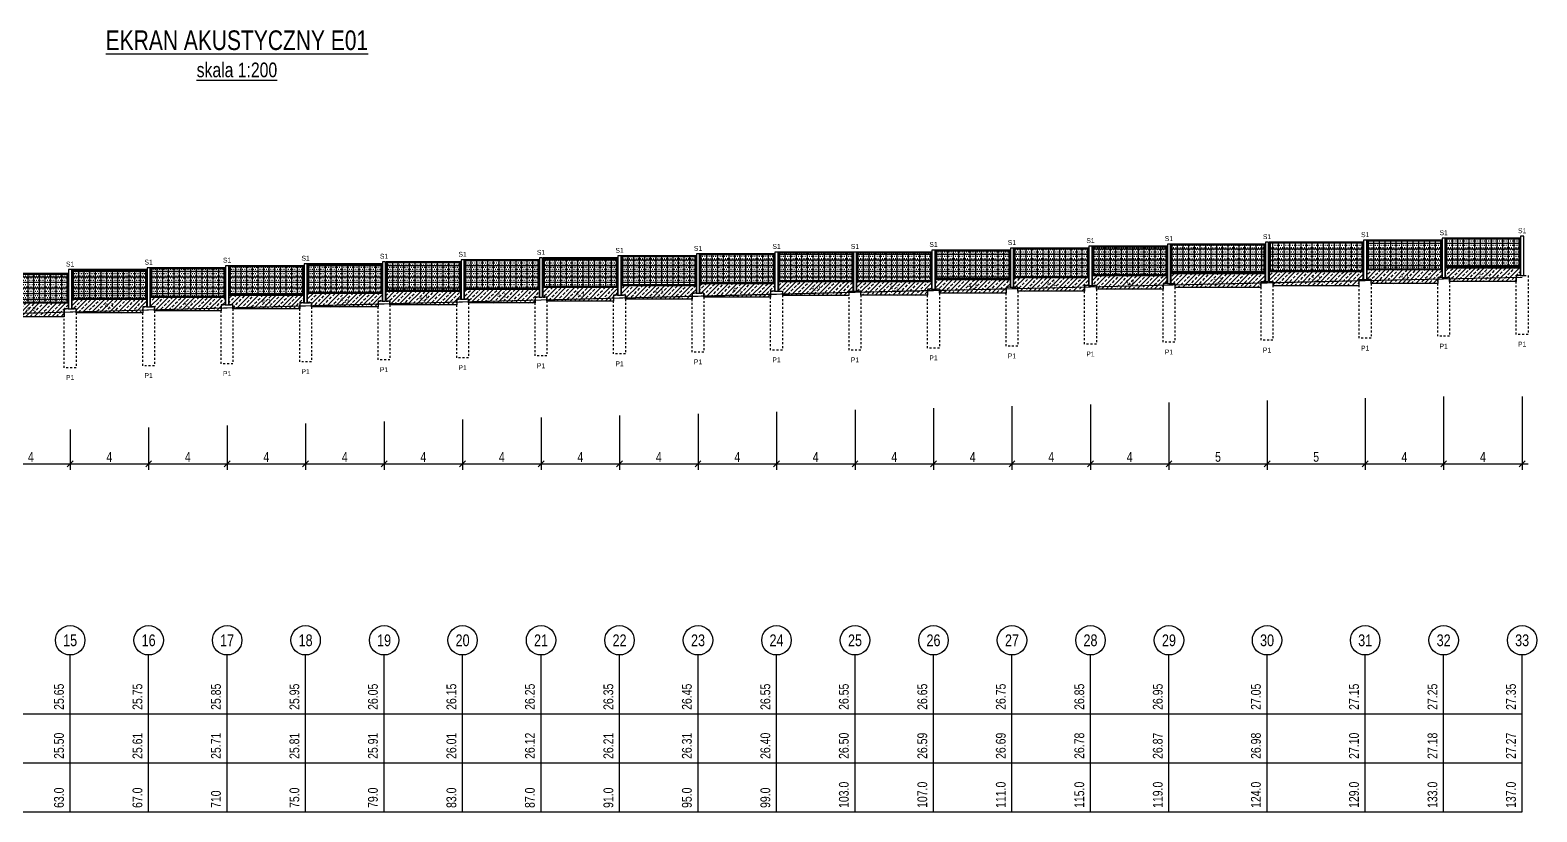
# Model space of a CAD drawing. Header units: metres. Extents: x -21 to 591, y -28 to 288.
# Drawn here: x 55 to 131.8, y 0 to 39.9 of the extents above; entities that cross this region are included whole.
import ezdxf
from ezdxf.enums import TextEntityAlignment as Align

# ---------------------------------------------------------------- set-up
doc = ezdxf.new("R2010")
doc.units = ezdxf.units.M
doc.linetypes.add('DASHED', pattern=[0.75, 0.5, -0.25])
doc.linetypes.add('HIDDEN', pattern=[0.375, 0.25, -0.125])
for name, color, linetype in [('m_pale', 1, 'Continuous'), ('m_panele', 7, 'Continuous'), ('m_podwaliny', 8, 'Continuous'), ('m_slupy', 7, 'Continuous'), ('m_tabelka', 1, 'Continuous'), ('m_tekst', 2, 'Continuous'), ('m_teren', 1, 'Continuous'), ('m_wymiary', 1, 'Continuous')]:
    doc.layers.add(name, color=color, linetype=linetype)
doc.layers.add('m_teren_pierwotny', color=6, linetype='HIDDEN', plot=False)
doc.styles.add('CDMSTYLE', font='CDMSIMPL', dxfattribs={"width": 0.8, "bigfont": 'CDMBIGPL'})
doc.dimstyles.new('CDM-ME200ME', dxfattribs={"dimscale": 0.2, "dimtxt": 2.5, "dimasz": 1.5, "dimexe": 1.5, "dimexo": 5, "dimgap": 0.5, "dimtad": 1, "dimdec": 3, "dimrnd": 0.001, "dimzin": 9, "dimtxsty": 'CDMSTYLE', "dimblk": 'OBLIQUE', "dimcen": 2.5, "dimdle": 1.5, "dimclrd": 9, "dimclre": 9, "dimadec": 1, "dimazin": 2, "dimtfac": 1, "dimtdec": 1, "dimtix": 1, "dimtmove": 2, "dimatfit": 3, "dimldrblk": 'DOT', "dimfxl": 1, "dimtvp": 1, "dimtolj": 1, "dimtzin": 0, "dimlwd": 25, "dimlwe": 25, "dimarcsym": 0})
pattern_1 = [(45, (-1743.18178, -1522.55767), (-0.224506403, 0.224506403), []), (45, (-1742.95727, -1522.55767), (-0.224506403, 0.224506403), [0.15875, -0.079375])]
pattern_2 = [(90, (-1e-12, -1), (-0.28575, 6e-17), []), (180, (-1e-12, -1), (-6e-17, -0.28575), [])]
pattern_3 = [(0, (-1e-12, -1), (0.0555625, 0.111125), [0, -0.111125])]

# ---------------------------------------------------------------- blocks, each defined once
blk = doc.blocks.new('4_-2')
at = {"layer": 'm_podwaliny'}
h = blk.add_hatch(dxfattribs=at)
h.set_pattern_fill('ANSI33', color=8, scale=0.05, style=0)
h.set_pattern_definition(pattern_1)
h.paths.add_polyline_path([(0.1, 0), (0.1, 0.5), (3.9, 0.5), (3.9, 0.2), (3.7, 0.2), (3.7, -0.2), (0.3, -0.2), (0.3, 0)])
blk.add_lwpolyline([(0.1, 0), (0.1, 0.5), (3.9, 0.5), (3.9, 0.2), (3.7, 0.2), (3.7, -0.2), (0.3, -0.2), (0.3, 0)], close=True, dxfattribs=at)
at = {"layer": 'm_podwaliny', "color": 7, "insert": (2.25, 0.289), "char_height": 0.2, "width": 0.26556, "attachment_point": 3}
blk.add_mtext('{\\fVerdana|b0|i0|c238|p34;4_2}', dxfattribs=at)
blk = doc.blocks.new('P_4_2_1')
at = {"layer": 'm_panele'}
h = blk.add_hatch(color=251, dxfattribs=at)
h.paths.add_polyline_path([(3.9, 2), (0.1, 2), (0.1, 0.5), (3.9, 0.5)])
h.paths.add_polyline_path([(3.85, 0.55), (0.15, 0.55), (0.15, 1.95), (3.85, 1.95)], flags=16)
h = blk.add_hatch(dxfattribs=at)
h.set_pattern_fill('ANSI37', color=251, scale=0.09, angle=45, style=0)
h.set_pattern_definition(pattern_2)
h.paths.add_polyline_path([(3.85, 1.95), (0.15, 1.95), (0.15, 0.55), (3.85, 0.55)])
h = blk.add_hatch(dxfattribs=at)
h.set_pattern_fill('DOTS', color=95, scale=0.07, style=0)
h.set_pattern_definition(pattern_3)
h.paths.add_polyline_path([(3.85, 1.95), (0.15, 1.95), (0.15, 0.55), (3.85, 0.55)])
at = {"layer": 'm_panele', "color": 251}
blk.add_lwpolyline([(0.1, 0.5), (3.9, 0.5), (3.9, 2), (0.1, 2), (0.1, 0.5)], dxfattribs=at)
blk.add_lwpolyline([(0.15, 0.55), (3.85, 0.55), (3.85, 1.95), (0.15, 1.95)], close=True, dxfattribs=at)
blk = doc.blocks.new('_OBLIQUE')
at = {"color": 0, "linetype": 'ByBlock'}
blk.add_line((-0.5, -0.5), (0.5, 0.5), dxfattribs=at)
blk = doc.blocks.new('*D165')
at = {"layer": 'Defpoints', "color": 0, "linetype": 'Continuous', "lineweight": 25, "transparency": 16777216}
for p in [(53, 20.394), (57, 20.394), (57, 17.75)]:
    blk.add_point(p, dxfattribs=at)
at = {"layer": 'm_wymiary', "color": 9, "linetype": 'Continuous', "lineweight": 25, "transparency": 16777216}
for p, q in [((53, 19.394), (53, 17.45)), ((57, 19.394), (57, 17.45)), ((52.7, 17.75), (57.3, 17.75))]:
    blk.add_line(p, q, dxfattribs=at)
at = {"layer": 'm_wymiary', "color": 9, "linetype": 'Continuous', "lineweight": 25, "transparency": 16777216, "xscale": 0.3, "yscale": 0.3, "zscale": 0.3, "rotation": 180}
blk.add_blockref('_OBLIQUE', (53, 17.75), dxfattribs=at)
at = {"layer": 'm_wymiary', "color": 9, "linetype": 'Continuous', "lineweight": 25, "transparency": 16777216, "xscale": 0.3, "yscale": 0.3, "zscale": 0.3}
blk.add_blockref('_OBLIQUE', (57, 17.75), dxfattribs=at)
at = {"layer": 'm_wymiary', "color": 0, "linetype": 'Continuous', "lineweight": 25, "transparency": 16777216, "insert": (55, 18.1), "char_height": 0.5, "attachment_point": 5, "style": 'CDMSTYLE'}
blk.add_mtext('\\A1;4', dxfattribs=at)
blk = doc.blocks.new('_DOT')
at = {"color": 0, "linetype": 'ByBlock'}
blk.add_line((-0.5, 0), (-1, 0), dxfattribs=at)
at = {"color": 0, "linetype": 'ByBlock', "const_width": 0.5}
blk.add_lwpolyline([(-0.25, 0, 1), (0.25, 0, 1)], format="xyb", close=True, dxfattribs=at)
blk = doc.blocks.new('P1')
at = {"layer": 'm_pale', "color": 1, "linetype": 'DASHED', "ltscale": 0.005}
blk.add_lwpolyline([(-0.3, 0), (0.3, 0), (0.3, -3), (-0.3, -3)], close=True, dxfattribs=at)
at = {"layer": 'm_pale', "insert": (0, -3.5), "char_height": 0.25, "width": 0.54093, "attachment_point": 5}
blk.add_mtext('P1', dxfattribs=at)
blk = doc.blocks.new('S1')
at = {"layer": 'm_slupy'}
blk.add_lwpolyline([(-0.08, 0), (0.08, 0), (0.08, 2), (-0.08, 2)], close=True, dxfattribs=at)
at = {"layer": 'm_slupy', "insert": (0, 2.281), "char_height": 0.25, "width": 0.43691, "attachment_point": 5}
blk.add_mtext('S1', dxfattribs=at)
blk = doc.blocks.new('4_-1')
at = {"layer": 'm_podwaliny'}
h = blk.add_hatch(dxfattribs=at)
h.set_pattern_fill('ANSI33', color=8, scale=0.05, style=0)
h.set_pattern_definition(pattern_1)
h.paths.add_polyline_path([(0.1, 0), (0.1, 0.5), (3.9, 0.5), (3.9, 0.1), (3.7, 0.1), (3.7, -0.2), (0.3, -0.2), (0.3, 0)])
blk.add_lwpolyline([(0.1, 0), (0.1, 0.5), (3.9, 0.5), (3.9, 0.1), (3.7, 0.1), (3.7, -0.2), (0.3, -0.2), (0.3, 0)], close=True, dxfattribs=at)
at = {"layer": 'm_podwaliny', "color": 7, "insert": (2.25, 0.289), "char_height": 0.2, "width": 0.26556, "attachment_point": 3}
blk.add_mtext('{\\fVerdana|b0|i0|c238|p34;4_1}', dxfattribs=at)
blk = doc.blocks.new('*D166')
at = {"layer": 'Defpoints', "color": 0, "linetype": 'Continuous', "lineweight": 25, "transparency": 16777216}
for p in [(57, 20.501), (61, 20.501), (61, 17.75)]:
    blk.add_point(p, dxfattribs=at)
at = {"layer": 'm_wymiary', "color": 9, "linetype": 'Continuous', "lineweight": 25, "transparency": 16777216}
for p, q in [((57, 19.501), (57, 17.45)), ((61, 19.501), (61, 17.45)), ((56.7, 17.75), (61.3, 17.75))]:
    blk.add_line(p, q, dxfattribs=at)
at = {"layer": 'm_wymiary', "color": 9, "linetype": 'Continuous', "lineweight": 25, "transparency": 16777216, "xscale": 0.3, "yscale": 0.3, "zscale": 0.3, "rotation": 180}
blk.add_blockref('_OBLIQUE', (57, 17.75), dxfattribs=at)
at = {"layer": 'm_wymiary', "color": 9, "linetype": 'Continuous', "lineweight": 25, "transparency": 16777216, "xscale": 0.3, "yscale": 0.3, "zscale": 0.3}
blk.add_blockref('_OBLIQUE', (61, 17.75), dxfattribs=at)
at = {"layer": 'm_wymiary', "color": 0, "linetype": 'Continuous', "lineweight": 25, "transparency": 16777216, "insert": (59, 18.1), "char_height": 0.5, "attachment_point": 5, "style": 'CDMSTYLE'}
blk.add_mtext('\\A1;4', dxfattribs=at)
blk = doc.blocks.new('*D167')
at = {"layer": 'Defpoints', "color": 0, "linetype": 'Continuous', "lineweight": 25, "transparency": 16777216}
for p in [(61, 20.609), (65, 20.609), (65, 17.75)]:
    blk.add_point(p, dxfattribs=at)
at = {"layer": 'm_wymiary', "color": 9, "linetype": 'Continuous', "lineweight": 25, "transparency": 16777216}
for p, q in [((61, 19.609), (61, 17.45)), ((65, 19.609), (65, 17.45)), ((60.7, 17.75), (65.3, 17.75))]:
    blk.add_line(p, q, dxfattribs=at)
at = {"layer": 'm_wymiary', "color": 9, "linetype": 'Continuous', "lineweight": 25, "transparency": 16777216, "xscale": 0.3, "yscale": 0.3, "zscale": 0.3, "rotation": 180}
blk.add_blockref('_OBLIQUE', (61, 17.75), dxfattribs=at)
at = {"layer": 'm_wymiary', "color": 9, "linetype": 'Continuous', "lineweight": 25, "transparency": 16777216, "xscale": 0.3, "yscale": 0.3, "zscale": 0.3}
blk.add_blockref('_OBLIQUE', (65, 17.75), dxfattribs=at)
at = {"layer": 'm_wymiary', "color": 0, "linetype": 'Continuous', "lineweight": 25, "transparency": 16777216, "insert": (63, 18.1), "char_height": 0.5, "attachment_point": 5, "style": 'CDMSTYLE'}
blk.add_mtext('\\A1;4', dxfattribs=at)
blk = doc.blocks.new('*D168')
at = {"layer": 'Defpoints', "color": 0, "linetype": 'Continuous', "lineweight": 25, "transparency": 16777216}
for p in [(65, 20.71), (69, 20.71), (69, 17.75)]:
    blk.add_point(p, dxfattribs=at)
at = {"layer": 'm_wymiary', "color": 9, "linetype": 'Continuous', "lineweight": 25, "transparency": 16777216}
for p, q in [((65, 19.71), (65, 17.45)), ((69, 19.71), (69, 17.45)), ((64.7, 17.75), (69.3, 17.75))]:
    blk.add_line(p, q, dxfattribs=at)
at = {"layer": 'm_wymiary', "color": 9, "linetype": 'Continuous', "lineweight": 25, "transparency": 16777216, "xscale": 0.3, "yscale": 0.3, "zscale": 0.3, "rotation": 180}
blk.add_blockref('_OBLIQUE', (65, 17.75), dxfattribs=at)
at = {"layer": 'm_wymiary', "color": 9, "linetype": 'Continuous', "lineweight": 25, "transparency": 16777216, "xscale": 0.3, "yscale": 0.3, "zscale": 0.3}
blk.add_blockref('_OBLIQUE', (69, 17.75), dxfattribs=at)
at = {"layer": 'm_wymiary', "color": 0, "linetype": 'Continuous', "lineweight": 25, "transparency": 16777216, "insert": (67, 18.1), "char_height": 0.5, "attachment_point": 5, "style": 'CDMSTYLE'}
blk.add_mtext('\\A1;4', dxfattribs=at)
blk = doc.blocks.new('*D169')
at = {"layer": 'Defpoints', "color": 0, "linetype": 'Continuous', "lineweight": 25, "transparency": 16777216}
for p in [(69, 20.812), (73, 20.812), (73, 17.75)]:
    blk.add_point(p, dxfattribs=at)
at = {"layer": 'm_wymiary', "color": 9, "linetype": 'Continuous', "lineweight": 25, "transparency": 16777216}
for p, q in [((69, 19.812), (69, 17.45)), ((73, 19.812), (73, 17.45)), ((68.7, 17.75), (73.3, 17.75))]:
    blk.add_line(p, q, dxfattribs=at)
at = {"layer": 'm_wymiary', "color": 9, "linetype": 'Continuous', "lineweight": 25, "transparency": 16777216, "xscale": 0.3, "yscale": 0.3, "zscale": 0.3, "rotation": 180}
blk.add_blockref('_OBLIQUE', (69, 17.75), dxfattribs=at)
at = {"layer": 'm_wymiary', "color": 9, "linetype": 'Continuous', "lineweight": 25, "transparency": 16777216, "xscale": 0.3, "yscale": 0.3, "zscale": 0.3}
blk.add_blockref('_OBLIQUE', (73, 17.75), dxfattribs=at)
at = {"layer": 'm_wymiary', "color": 0, "linetype": 'Continuous', "lineweight": 25, "transparency": 16777216, "insert": (71, 18.1), "char_height": 0.5, "attachment_point": 5, "style": 'CDMSTYLE'}
blk.add_mtext('\\A1;4', dxfattribs=at)
blk = doc.blocks.new('*D170')
at = {"layer": 'Defpoints', "color": 0, "linetype": 'Continuous', "lineweight": 25, "transparency": 16777216}
for p in [(73, 20.914), (77, 20.914), (77, 17.75)]:
    blk.add_point(p, dxfattribs=at)
at = {"layer": 'm_wymiary', "color": 9, "linetype": 'Continuous', "lineweight": 25, "transparency": 16777216}
for p, q in [((73, 19.914), (73, 17.45)), ((77, 19.914), (77, 17.45)), ((72.7, 17.75), (77.3, 17.75))]:
    blk.add_line(p, q, dxfattribs=at)
at = {"layer": 'm_wymiary', "color": 9, "linetype": 'Continuous', "lineweight": 25, "transparency": 16777216, "xscale": 0.3, "yscale": 0.3, "zscale": 0.3, "rotation": 180}
blk.add_blockref('_OBLIQUE', (73, 17.75), dxfattribs=at)
at = {"layer": 'm_wymiary', "color": 9, "linetype": 'Continuous', "lineweight": 25, "transparency": 16777216, "xscale": 0.3, "yscale": 0.3, "zscale": 0.3}
blk.add_blockref('_OBLIQUE', (77, 17.75), dxfattribs=at)
at = {"layer": 'm_wymiary', "color": 0, "linetype": 'Continuous', "lineweight": 25, "transparency": 16777216, "insert": (75, 18.1), "char_height": 0.5, "attachment_point": 5, "style": 'CDMSTYLE'}
blk.add_mtext('\\A1;4', dxfattribs=at)
blk = doc.blocks.new('*D171')
at = {"layer": 'Defpoints', "color": 0, "linetype": 'Continuous', "lineweight": 25, "transparency": 16777216}
for p in [(77, 21.014), (81, 21.014), (81, 17.75)]:
    blk.add_point(p, dxfattribs=at)
at = {"layer": 'm_wymiary', "color": 9, "linetype": 'Continuous', "lineweight": 25, "transparency": 16777216}
for p, q in [((77, 20.014), (77, 17.45)), ((81, 20.014), (81, 17.45)), ((76.7, 17.75), (81.3, 17.75))]:
    blk.add_line(p, q, dxfattribs=at)
at = {"layer": 'm_wymiary', "color": 9, "linetype": 'Continuous', "lineweight": 25, "transparency": 16777216, "xscale": 0.3, "yscale": 0.3, "zscale": 0.3, "rotation": 180}
blk.add_blockref('_OBLIQUE', (77, 17.75), dxfattribs=at)
at = {"layer": 'm_wymiary', "color": 9, "linetype": 'Continuous', "lineweight": 25, "transparency": 16777216, "xscale": 0.3, "yscale": 0.3, "zscale": 0.3}
blk.add_blockref('_OBLIQUE', (81, 17.75), dxfattribs=at)
at = {"layer": 'm_wymiary', "color": 0, "linetype": 'Continuous', "lineweight": 25, "transparency": 16777216, "insert": (79, 18.1), "char_height": 0.5, "attachment_point": 5, "style": 'CDMSTYLE'}
blk.add_mtext('\\A1;4', dxfattribs=at)
blk = doc.blocks.new('*D172')
at = {"layer": 'Defpoints', "color": 0, "linetype": 'Continuous', "lineweight": 25, "transparency": 16777216}
for p in [(81, 21.116), (85, 21.116), (85, 17.75)]:
    blk.add_point(p, dxfattribs=at)
at = {"layer": 'm_wymiary', "color": 9, "linetype": 'Continuous', "lineweight": 25, "transparency": 16777216}
for p, q in [((81, 20.116), (81, 17.45)), ((85, 20.116), (85, 17.45)), ((80.7, 17.75), (85.3, 17.75))]:
    blk.add_line(p, q, dxfattribs=at)
at = {"layer": 'm_wymiary', "color": 9, "linetype": 'Continuous', "lineweight": 25, "transparency": 16777216, "xscale": 0.3, "yscale": 0.3, "zscale": 0.3, "rotation": 180}
blk.add_blockref('_OBLIQUE', (81, 17.75), dxfattribs=at)
at = {"layer": 'm_wymiary', "color": 9, "linetype": 'Continuous', "lineweight": 25, "transparency": 16777216, "xscale": 0.3, "yscale": 0.3, "zscale": 0.3}
blk.add_blockref('_OBLIQUE', (85, 17.75), dxfattribs=at)
at = {"layer": 'm_wymiary', "color": 0, "linetype": 'Continuous', "lineweight": 25, "transparency": 16777216, "insert": (83, 18.1), "char_height": 0.5, "attachment_point": 5, "style": 'CDMSTYLE'}
blk.add_mtext('\\A1;4', dxfattribs=at)
blk = doc.blocks.new('*D173')
at = {"layer": 'Defpoints', "color": 0, "linetype": 'Continuous', "lineweight": 25, "transparency": 16777216}
for p in [(85, 21.208), (89, 21.208), (89, 17.75)]:
    blk.add_point(p, dxfattribs=at)
at = {"layer": 'm_wymiary', "color": 9, "linetype": 'Continuous', "lineweight": 25, "transparency": 16777216}
for p, q in [((85, 20.208), (85, 17.45)), ((89, 20.208), (89, 17.45)), ((84.7, 17.75), (89.3, 17.75))]:
    blk.add_line(p, q, dxfattribs=at)
at = {"layer": 'm_wymiary', "color": 9, "linetype": 'Continuous', "lineweight": 25, "transparency": 16777216, "xscale": 0.3, "yscale": 0.3, "zscale": 0.3, "rotation": 180}
blk.add_blockref('_OBLIQUE', (85, 17.75), dxfattribs=at)
at = {"layer": 'm_wymiary', "color": 9, "linetype": 'Continuous', "lineweight": 25, "transparency": 16777216, "xscale": 0.3, "yscale": 0.3, "zscale": 0.3}
blk.add_blockref('_OBLIQUE', (89, 17.75), dxfattribs=at)
at = {"layer": 'm_wymiary', "color": 0, "linetype": 'Continuous', "lineweight": 25, "transparency": 16777216, "insert": (87, 18.1), "char_height": 0.5, "attachment_point": 5, "style": 'CDMSTYLE'}
blk.add_mtext('\\A1;4', dxfattribs=at)
blk = doc.blocks.new('*D174')
at = {"layer": 'Defpoints', "color": 0, "linetype": 'Continuous', "lineweight": 25, "transparency": 16777216}
for p in [(89, 21.305), (93, 21.305), (93, 17.75)]:
    blk.add_point(p, dxfattribs=at)
at = {"layer": 'm_wymiary', "color": 9, "linetype": 'Continuous', "lineweight": 25, "transparency": 16777216}
for p, q in [((89, 20.305), (89, 17.45)), ((93, 20.305), (93, 17.45)), ((88.7, 17.75), (93.3, 17.75))]:
    blk.add_line(p, q, dxfattribs=at)
at = {"layer": 'm_wymiary', "color": 9, "linetype": 'Continuous', "lineweight": 25, "transparency": 16777216, "xscale": 0.3, "yscale": 0.3, "zscale": 0.3, "rotation": 180}
blk.add_blockref('_OBLIQUE', (89, 17.75), dxfattribs=at)
at = {"layer": 'm_wymiary', "color": 9, "linetype": 'Continuous', "lineweight": 25, "transparency": 16777216, "xscale": 0.3, "yscale": 0.3, "zscale": 0.3}
blk.add_blockref('_OBLIQUE', (93, 17.75), dxfattribs=at)
at = {"layer": 'm_wymiary', "color": 0, "linetype": 'Continuous', "lineweight": 25, "transparency": 16777216, "insert": (91, 18.1), "char_height": 0.5, "attachment_point": 5, "style": 'CDMSTYLE'}
blk.add_mtext('\\A1;4', dxfattribs=at)
blk = doc.blocks.new('4_0')
at = {"layer": 'm_podwaliny'}
h = blk.add_hatch(dxfattribs=at)
h.set_pattern_fill('ANSI33', color=8, scale=0.05, style=0)
h.set_pattern_definition([(45, (0, -0.5), (-0.224506, 0.224506), []), (45, (0.2245, -0.5), (-0.224506, 0.224506), [0.15875, -0.079375])])
edge = h.paths.add_edge_path(flags=16)
edge.add_arc((2, 0), 0.0173, 0, 360)
h.paths.add_polyline_path([(1.819, -0.158), (2.202, -0.158)], flags=16)
h.paths.add_polyline_path([(0.3, -0.2), (3.7, -0.2), (3.7, 0), (3.9, 0), (3.9, 0.5), (0.1, 0.5), (0.1, 0), (0.3, 0)])
blk.add_lwpolyline([(0.3, 0), (0.3, -0.2), (3.7, -0.2), (3.7, 0), (3.9, 0), (3.9, 0.5), (0.1, 0.5), (0.1, 0), (0.3, 0)], dxfattribs=at)
at = {"layer": 'm_podwaliny', "color": 7, "insert": (1.746, 0.281), "char_height": 0.2, "width": 0.26556, "attachment_point": 1}
blk.add_mtext('{\\fVerdana|b0|i0|c238|p34;4_0}', dxfattribs=at)
blk = doc.blocks.new('*D175')
at = {"layer": 'Defpoints', "color": 0, "linetype": 'Continuous', "lineweight": 25, "transparency": 16777216}
for p in [(93, 21.402), (97, 21.402), (97, 17.75)]:
    blk.add_point(p, dxfattribs=at)
at = {"layer": 'm_wymiary', "color": 9, "linetype": 'Continuous', "lineweight": 25, "transparency": 16777216}
for p, q in [((93, 20.402), (93, 17.45)), ((97, 20.402), (97, 17.45)), ((92.7, 17.75), (97.3, 17.75))]:
    blk.add_line(p, q, dxfattribs=at)
at = {"layer": 'm_wymiary', "color": 9, "linetype": 'Continuous', "lineweight": 25, "transparency": 16777216, "xscale": 0.3, "yscale": 0.3, "zscale": 0.3, "rotation": 180}
blk.add_blockref('_OBLIQUE', (93, 17.75), dxfattribs=at)
at = {"layer": 'm_wymiary', "color": 9, "linetype": 'Continuous', "lineweight": 25, "transparency": 16777216, "xscale": 0.3, "yscale": 0.3, "zscale": 0.3}
blk.add_blockref('_OBLIQUE', (97, 17.75), dxfattribs=at)
at = {"layer": 'm_wymiary', "color": 0, "linetype": 'Continuous', "lineweight": 25, "transparency": 16777216, "insert": (95, 18.1), "char_height": 0.5, "attachment_point": 5, "style": 'CDMSTYLE'}
blk.add_mtext('\\A1;4', dxfattribs=at)
blk = doc.blocks.new('*D176')
at = {"layer": 'Defpoints', "color": 0, "linetype": 'Continuous', "lineweight": 25, "transparency": 16777216}
for p in [(97, 21.499), (101, 21.499), (101, 17.75)]:
    blk.add_point(p, dxfattribs=at)
at = {"layer": 'm_wymiary', "color": 9, "linetype": 'Continuous', "lineweight": 25, "transparency": 16777216}
for p, q in [((97, 20.499), (97, 17.45)), ((101, 20.499), (101, 17.45)), ((96.7, 17.75), (101.3, 17.75))]:
    blk.add_line(p, q, dxfattribs=at)
at = {"layer": 'm_wymiary', "color": 9, "linetype": 'Continuous', "lineweight": 25, "transparency": 16777216, "xscale": 0.3, "yscale": 0.3, "zscale": 0.3, "rotation": 180}
blk.add_blockref('_OBLIQUE', (97, 17.75), dxfattribs=at)
at = {"layer": 'm_wymiary', "color": 9, "linetype": 'Continuous', "lineweight": 25, "transparency": 16777216, "xscale": 0.3, "yscale": 0.3, "zscale": 0.3}
blk.add_blockref('_OBLIQUE', (101, 17.75), dxfattribs=at)
at = {"layer": 'm_wymiary', "color": 0, "linetype": 'Continuous', "lineweight": 25, "transparency": 16777216, "insert": (99, 18.1), "char_height": 0.5, "attachment_point": 5, "style": 'CDMSTYLE'}
blk.add_mtext('\\A1;4', dxfattribs=at)
blk = doc.blocks.new('*D177')
at = {"layer": 'Defpoints', "color": 0, "linetype": 'Continuous', "lineweight": 25, "transparency": 16777216}
for p in [(101, 21.594), (105, 21.594), (105, 17.75)]:
    blk.add_point(p, dxfattribs=at)
at = {"layer": 'm_wymiary', "color": 9, "linetype": 'Continuous', "lineweight": 25, "transparency": 16777216}
for p, q in [((101, 20.594), (101, 17.45)), ((105, 20.594), (105, 17.45)), ((100.7, 17.75), (105.3, 17.75))]:
    blk.add_line(p, q, dxfattribs=at)
at = {"layer": 'm_wymiary', "color": 9, "linetype": 'Continuous', "lineweight": 25, "transparency": 16777216, "xscale": 0.3, "yscale": 0.3, "zscale": 0.3, "rotation": 180}
blk.add_blockref('_OBLIQUE', (101, 17.75), dxfattribs=at)
at = {"layer": 'm_wymiary', "color": 9, "linetype": 'Continuous', "lineweight": 25, "transparency": 16777216, "xscale": 0.3, "yscale": 0.3, "zscale": 0.3}
blk.add_blockref('_OBLIQUE', (105, 17.75), dxfattribs=at)
at = {"layer": 'm_wymiary', "color": 0, "linetype": 'Continuous', "lineweight": 25, "transparency": 16777216, "insert": (103, 18.1), "char_height": 0.5, "attachment_point": 5, "style": 'CDMSTYLE'}
blk.add_mtext('\\A1;4', dxfattribs=at)
blk = doc.blocks.new('*D178')
at = {"layer": 'Defpoints', "color": 0, "linetype": 'Continuous', "lineweight": 25, "transparency": 16777216}
for p in [(105, 21.686), (109, 21.686), (109, 17.75)]:
    blk.add_point(p, dxfattribs=at)
at = {"layer": 'm_wymiary', "color": 9, "linetype": 'Continuous', "lineweight": 25, "transparency": 16777216}
for p, q in [((105, 20.686), (105, 17.45)), ((109, 20.686), (109, 17.45)), ((104.7, 17.75), (109.3, 17.75))]:
    blk.add_line(p, q, dxfattribs=at)
at = {"layer": 'm_wymiary', "color": 9, "linetype": 'Continuous', "lineweight": 25, "transparency": 16777216, "xscale": 0.3, "yscale": 0.3, "zscale": 0.3, "rotation": 180}
blk.add_blockref('_OBLIQUE', (105, 17.75), dxfattribs=at)
at = {"layer": 'm_wymiary', "color": 9, "linetype": 'Continuous', "lineweight": 25, "transparency": 16777216, "xscale": 0.3, "yscale": 0.3, "zscale": 0.3}
blk.add_blockref('_OBLIQUE', (109, 17.75), dxfattribs=at)
at = {"layer": 'm_wymiary', "color": 0, "linetype": 'Continuous', "lineweight": 25, "transparency": 16777216, "insert": (107, 18.1), "char_height": 0.5, "attachment_point": 5, "style": 'CDMSTYLE'}
blk.add_mtext('\\A1;4', dxfattribs=at)
blk = doc.blocks.new('*D179')
at = {"layer": 'Defpoints', "color": 0, "linetype": 'Continuous', "lineweight": 25, "transparency": 16777216}
for p in [(109, 21.777), (113, 21.777), (113, 17.75)]:
    blk.add_point(p, dxfattribs=at)
at = {"layer": 'm_wymiary', "color": 9, "linetype": 'Continuous', "lineweight": 25, "transparency": 16777216}
for p, q in [((109, 20.777), (109, 17.45)), ((113, 20.777), (113, 17.45)), ((108.7, 17.75), (113.3, 17.75))]:
    blk.add_line(p, q, dxfattribs=at)
at = {"layer": 'm_wymiary', "color": 9, "linetype": 'Continuous', "lineweight": 25, "transparency": 16777216, "xscale": 0.3, "yscale": 0.3, "zscale": 0.3, "rotation": 180}
blk.add_blockref('_OBLIQUE', (109, 17.75), dxfattribs=at)
at = {"layer": 'm_wymiary', "color": 9, "linetype": 'Continuous', "lineweight": 25, "transparency": 16777216, "xscale": 0.3, "yscale": 0.3, "zscale": 0.3}
blk.add_blockref('_OBLIQUE', (113, 17.75), dxfattribs=at)
at = {"layer": 'm_wymiary', "color": 0, "linetype": 'Continuous', "lineweight": 25, "transparency": 16777216, "insert": (111, 18.1), "char_height": 0.5, "attachment_point": 5, "style": 'CDMSTYLE'}
blk.add_mtext('\\A1;4', dxfattribs=at)
blk = doc.blocks.new('5_-1')
at = {"layer": 'm_podwaliny'}
h = blk.add_hatch(dxfattribs=at)
h.set_pattern_fill('ANSI33', color=8, scale=0.05, style=0)
h.set_pattern_definition(pattern_1)
h.paths.add_polyline_path([(4.9, 0.1), (4.9, 0.5), (0.1, 0.5), (0.1, 0), (0.3, 0), (0.3, -0.2), (4.7, -0.2), (4.7, 0.1)])
blk.add_lwpolyline([(4.9, 0.1), (4.9, 0.5), (0.1, 0.5), (0.1, 0), (0.3, 0), (0.3, -0.2), (4.7, -0.2), (4.7, 0.1)], close=True, dxfattribs=at)
at = {"layer": 'm_podwaliny', "color": 7, "insert": (2.25, 0.289), "char_height": 0.2, "width": 0.26556, "attachment_point": 1}
blk.add_mtext('{\\fVerdana|b0|i0|c238|p34;5_1}', dxfattribs=at)
blk = doc.blocks.new('P_5_2_1')
at = {"layer": 'm_panele'}
h = blk.add_hatch(color=251, dxfattribs=at)
h.paths.add_polyline_path([(4.9, 2), (0.1, 2), (0.1, 0.5), (4.9, 0.5)])
h.paths.add_polyline_path([(4.85, 0.55), (0.15, 0.55), (0.15, 1.95), (4.85, 1.95)], flags=16)
h = blk.add_hatch(dxfattribs=at)
h.set_pattern_fill('ANSI37', color=251, scale=0.09, angle=45, style=0)
h.set_pattern_definition(pattern_2)
h.paths.add_polyline_path([(4.85, 1.95), (0.15, 1.95), (0.15, 0.55), (4.85, 0.55)])
h = blk.add_hatch(dxfattribs=at)
h.set_pattern_fill('DOTS', color=95, scale=0.07, style=0)
h.set_pattern_definition(pattern_3)
h.paths.add_polyline_path([(4.85, 1.95), (0.15, 1.95), (0.15, 0.55), (4.85, 0.55)])
at = {"layer": 'm_panele', "color": 251}
blk.add_lwpolyline([(0.1, 0.5), (4.9, 0.5), (4.9, 2), (0.1, 2), (0.1, 0.5)], dxfattribs=at)
blk.add_lwpolyline([(0.15, 0.55), (4.85, 0.55), (4.85, 1.95), (0.15, 1.95)], close=True, dxfattribs=at)
blk = doc.blocks.new('*D180')
at = {"layer": 'Defpoints', "color": 0, "linetype": 'Continuous', "lineweight": 25, "transparency": 16777216}
for p in [(113, 21.869), (118, 21.869), (118, 17.75)]:
    blk.add_point(p, dxfattribs=at)
at = {"layer": 'm_wymiary', "color": 9, "linetype": 'Continuous', "lineweight": 25, "transparency": 16777216}
for p, q in [((113, 20.869), (113, 17.45)), ((118, 20.869), (118, 17.45)), ((112.7, 17.75), (118.3, 17.75))]:
    blk.add_line(p, q, dxfattribs=at)
at = {"layer": 'm_wymiary', "color": 9, "linetype": 'Continuous', "lineweight": 25, "transparency": 16777216, "xscale": 0.3, "yscale": 0.3, "zscale": 0.3, "rotation": 180}
blk.add_blockref('_OBLIQUE', (113, 17.75), dxfattribs=at)
at = {"layer": 'm_wymiary', "color": 9, "linetype": 'Continuous', "lineweight": 25, "transparency": 16777216, "xscale": 0.3, "yscale": 0.3, "zscale": 0.3}
blk.add_blockref('_OBLIQUE', (118, 17.75), dxfattribs=at)
at = {"layer": 'm_wymiary', "color": 0, "linetype": 'Continuous', "lineweight": 25, "transparency": 16777216, "insert": (115.5, 18.1), "char_height": 0.5, "attachment_point": 5, "style": 'CDMSTYLE'}
blk.add_mtext('\\A1;5', dxfattribs=at)
blk = doc.blocks.new('*D181')
at = {"layer": 'Defpoints', "color": 0, "linetype": 'Continuous', "lineweight": 25, "transparency": 16777216}
for p in [(118, 21.984), (123, 21.984), (123, 17.75)]:
    blk.add_point(p, dxfattribs=at)
at = {"layer": 'm_wymiary', "color": 9, "linetype": 'Continuous', "lineweight": 25, "transparency": 16777216}
for p, q in [((118, 20.984), (118, 17.45)), ((123, 20.984), (123, 17.45)), ((117.7, 17.75), (123.3, 17.75))]:
    blk.add_line(p, q, dxfattribs=at)
at = {"layer": 'm_wymiary', "color": 9, "linetype": 'Continuous', "lineweight": 25, "transparency": 16777216, "xscale": 0.3, "yscale": 0.3, "zscale": 0.3, "rotation": 180}
blk.add_blockref('_OBLIQUE', (118, 17.75), dxfattribs=at)
at = {"layer": 'm_wymiary', "color": 9, "linetype": 'Continuous', "lineweight": 25, "transparency": 16777216, "xscale": 0.3, "yscale": 0.3, "zscale": 0.3}
blk.add_blockref('_OBLIQUE', (123, 17.75), dxfattribs=at)
at = {"layer": 'm_wymiary', "color": 0, "linetype": 'Continuous', "lineweight": 25, "transparency": 16777216, "insert": (120.5, 18.1), "char_height": 0.5, "attachment_point": 5, "style": 'CDMSTYLE'}
blk.add_mtext('\\A1;5', dxfattribs=at)
blk = doc.blocks.new('*D182')
at = {"layer": 'Defpoints', "color": 0, "linetype": 'Continuous', "lineweight": 25, "transparency": 16777216}
for p in [(123, 22.096), (127, 22.096), (127, 17.75)]:
    blk.add_point(p, dxfattribs=at)
at = {"layer": 'm_wymiary', "color": 9, "linetype": 'Continuous', "lineweight": 25, "transparency": 16777216}
for p, q in [((123, 21.096), (123, 17.45)), ((127, 21.096), (127, 17.45)), ((122.7, 17.75), (127.3, 17.75))]:
    blk.add_line(p, q, dxfattribs=at)
at = {"layer": 'm_wymiary', "color": 9, "linetype": 'Continuous', "lineweight": 25, "transparency": 16777216, "xscale": 0.3, "yscale": 0.3, "zscale": 0.3, "rotation": 180}
blk.add_blockref('_OBLIQUE', (123, 17.75), dxfattribs=at)
at = {"layer": 'm_wymiary', "color": 9, "linetype": 'Continuous', "lineweight": 25, "transparency": 16777216, "xscale": 0.3, "yscale": 0.3, "zscale": 0.3}
blk.add_blockref('_OBLIQUE', (127, 17.75), dxfattribs=at)
at = {"layer": 'm_wymiary', "color": 0, "linetype": 'Continuous', "lineweight": 25, "transparency": 16777216, "insert": (125, 18.1), "char_height": 0.5, "attachment_point": 5, "style": 'CDMSTYLE'}
blk.add_mtext('\\A1;4', dxfattribs=at)
blk = doc.blocks.new('*D183')
at = {"layer": 'Defpoints', "color": 0, "linetype": 'Continuous', "lineweight": 25, "transparency": 16777216}
for p in [(127, 22.183), (131, 22.183), (131, 17.75)]:
    blk.add_point(p, dxfattribs=at)
at = {"layer": 'm_wymiary', "color": 9, "linetype": 'Continuous', "lineweight": 25, "transparency": 16777216}
for p, q in [((127, 21.183), (127, 17.45)), ((131, 21.183), (131, 17.45)), ((126.7, 17.75), (131.3, 17.75))]:
    blk.add_line(p, q, dxfattribs=at)
at = {"layer": 'm_wymiary', "color": 9, "linetype": 'Continuous', "lineweight": 25, "transparency": 16777216, "xscale": 0.3, "yscale": 0.3, "zscale": 0.3, "rotation": 180}
blk.add_blockref('_OBLIQUE', (127, 17.75), dxfattribs=at)
at = {"layer": 'm_wymiary', "color": 9, "linetype": 'Continuous', "lineweight": 25, "transparency": 16777216, "xscale": 0.3, "yscale": 0.3, "zscale": 0.3}
blk.add_blockref('_OBLIQUE', (131, 17.75), dxfattribs=at)
at = {"layer": 'm_wymiary', "color": 0, "linetype": 'Continuous', "lineweight": 25, "transparency": 16777216, "insert": (129, 18.1), "char_height": 0.5, "attachment_point": 5, "style": 'CDMSTYLE'}
blk.add_mtext('\\A1;4', dxfattribs=at)
blk = doc.blocks.new('0_0')
at = {"color": 1, "linetype": 'Continuous', "lineweight": 25}
blk.add_lwpolyline([(0, 0), (0.001, 0)], dxfattribs=at)

msp = doc.modelspace()

# ---------------------------------------------------------------- linework, layer by layer
at = {"layer": 'm_tabelka', "color": 8, "linetype": 'Continuous', "lineweight": 25}
for p, q in [((57, 0), (57, 8)), ((61, 0), (61, 8)), ((65, 0), (65, 8)), ((69, 0), (69, 8)), ((73, 0), (73, 8)), ((77, 0), (77, 8)), ((81, 0), (81, 8)), ((85, 0), (85, 8)), ((89, 0), (89, 8)), ((93, 0), (93, 8)), ((97, 0), (97, 8)), ((101, 0), (101, 8)), ((105, 0), (105, 8)), ((109, 0), (109, 8)), ((113, 0), (113, 8)), ((118, 0), (118, 8)), ((123, 0), (123, 8)), ((127, 0), (127, 8)), ((131, 0), (131, 8)), ((-21.2767, 5), (131, 5)), ((-21.2767, 2.5), (131, 2.5)), ((-21.2767, 0), (131, 0))]:
    msp.add_line(p, q, dxfattribs=at)
for centre in [(57, 8.75), (61, 8.75), (65, 8.75), (69, 8.75), (73, 8.75), (77, 8.75), (81, 8.75), (85, 8.75), (89, 8.75), (93, 8.75), (97, 8.75), (101, 8.75), (105, 8.75), (109, 8.75), (113, 8.75), (118, 8.75), (123, 8.75), (127, 8.75), (131, 8.75)]:
    msp.add_circle(centre, 0.75, dxfattribs=at)
at = {"layer": 'm_teren', "color": 3, "linetype": 'Continuous', "lineweight": 25}
for p, q in [((113, 26.8688), (118, 26.984)), ((118, 26.984), (123, 27.0959)), ((123, 27.0959), (127, 27.183)), ((127, 27.183), (131, 27.2689)), ((77, 26.0144), (81, 26.1157)), ((81, 26.1157), (85, 26.2083)), ((85, 26.2083), (89, 26.3052)), ((89, 26.3052), (93, 26.4021)), ((93, 26.4021), (97, 26.4986)), ((97, 26.4986), (101, 26.5944)), ((101, 26.5944), (105, 26.6856)), ((105, 26.6856), (109, 26.7771)), ((109, 26.7771), (113, 26.8688)), ((53, 25.3937), (57, 25.5015)), ((57, 25.5015), (61, 25.6088)), ((61, 25.6088), (65, 25.7104)), ((65, 25.7104), (69, 25.812)), ((69, 25.812), (73, 25.9136)), ((73, 25.9136), (77, 26.0144))]:
    msp.add_line(p, q, dxfattribs=at)
at = {"layer": 'm_teren_pierwotny', "color": 6, "linetype": 'Continuous', "lineweight": 25}
msp.add_lwpolyline([(0.3, 23.9334), (3.8312, 24.0149), (4, 24.0188), (20.2416, 24.4936), (23.7199, 24.5909), (40.2416, 25.0533), (43.7166, 25.1461), (54.0036, 25.4207), (60.259, 25.5887), (73.2527, 25.9175), (76.8295, 26.0091), (80.3146, 26.0984), (83.8303, 26.183), (92.5018, 26.3915), (100.3702, 26.5832), (103.8841, 26.6633), (111.7509, 26.8426), (120.4258, 27.0429), (131, 27.2706)], dxfattribs=at)

# ---------------------------------------------------------------- block references
at = {"layer": 'm_pale', "color": 1, "linetype": 'Continuous', "lineweight": 25}
for p in [(113, 26.95), (118, 27.05), (123, 27.15), (127, 27.25), (131, 27.35), (77, 26.15), (81, 26.25), (85, 26.35), (85, 26.35), (89, 26.45), (93, 26.55), (97, 26.55), (101, 26.65), (105, 26.75), (109, 26.85), (57, 25.65), (61, 25.75), (65, 25.85), (69, 25.95), (73, 26.05)]:
    msp.add_blockref('P1', p, dxfattribs=at)
at = {"layer": 'm_panele', "color": 1, "linetype": 'Continuous', "lineweight": 25}
for name, p in [('P_4_2_1', (127, 27.25)), ('P_4_2_1', (89, 26.45)), ('P_4_2_1', (93, 26.55)), ('P_4_2_1', (97, 26.55)), ('P_4_2_1', (101, 26.65)), ('P_4_2_1', (105, 26.75)), ('P_4_2_1', (109, 26.85)), ('P_5_2_1', (113, 26.95)), ('P_5_2_1', (118, 27.05)), ('P_4_2_1', (123, 27.15)), ('P_4_2_1', (57, 25.65)), ('P_4_2_1', (61, 25.75)), ('P_4_2_1', (65, 25.85)), ('P_4_2_1', (69, 25.95)), ('P_4_2_1', (73, 26.05)), ('P_4_2_1', (77, 26.15)), ('P_4_2_1', (81, 26.25)), ('P_4_2_1', (85, 26.35)), ('P_4_2_1', (53, 25.45)), ('0_0', (131, 27.35))]:
    msp.add_blockref(name, p, dxfattribs=at)
at = {"layer": 'm_podwaliny', "color": 1, "linetype": 'Continuous', "lineweight": 25}
for name, p in [('4_-1', (123, 27.15)), ('4_-1', (127, 27.25)), ('4_-1', (89, 26.45)), ('4_0', (93, 26.55)), ('4_-1', (97, 26.55)), ('4_-1', (101, 26.65)), ('4_-1', (105, 26.75)), ('4_-1', (109, 26.85)), ('5_-1', (113, 26.95)), ('5_-1', (118, 27.05)), ('0_0', (131, 27.35)), ('4_-1', (57, 25.65)), ('4_-1', (61, 25.75)), ('4_-1', (65, 25.85)), ('4_-1', (69, 25.95)), ('4_-1', (73, 26.05)), ('4_-1', (77, 26.15)), ('4_-1', (81, 26.25)), ('4_-1', (85, 26.35)), ('4_-2', (53, 25.45))]:
    msp.add_blockref(name, p, dxfattribs=at)
at = {"layer": 'm_slupy', "color": 1, "linetype": 'Continuous', "lineweight": 25}
for p in [(109, 26.85), (113, 26.95), (118, 27.05), (123, 27.15), (127, 27.25), (131, 27.35), (73, 26.05), (77, 26.15), (81, 26.25), (85, 26.35), (89, 26.45), (93, 26.55), (97, 26.55), (101, 26.65), (105, 26.75), (57, 25.65), (61, 25.75), (65, 25.85), (69, 25.95)]:
    msp.add_blockref('S1', p, dxfattribs=at)

# ---------------------------------------------------------------- texts
at = {"layer": 'm_tabelka', "color": 1, "linetype": 'Continuous', "lineweight": 25, "style": 'CDMSTYLE', "width": 0.8}
for s, p in [('15', (57, 8.75)), ('16', (61, 8.75)), ('17', (65, 8.75)), ('18', (69, 8.75)), ('19', (73, 8.75)), ('20', (77, 8.75)), ('21', (81, 8.75)), ('22', (85, 8.75)), ('23', (89, 8.75)), ('24', (93, 8.75)), ('25', (97, 8.75)), ('26', (101, 8.75)), ('27', (105, 8.75)), ('28', (109, 8.75)), ('29', (113, 8.75)), ('30', (118, 8.75)), ('31', (123, 8.75)), ('32', (127, 8.75)), ('33', (131, 8.75))]:
    msp.add_text(s, height=0.6, dxfattribs=at).set_placement(p, align=Align.MIDDLE_CENTER)
for s, p in [('25.65', (56.83, 5.2)), ('25.75', (60.83, 5.2)), ('25.85', (64.83, 5.2)), ('25.95', (68.83, 5.2)), ('26.05', (72.83, 5.2)), ('26.15', (76.83, 5.2)), ('26.25', (80.83, 5.2)), ('26.35', (84.83, 5.2)), ('26.45', (88.83, 5.2)), ('26.55', (92.83, 5.2)), ('26.55', (96.83, 5.2)), ('26.65', (100.83, 5.2)), ('26.75', (104.83, 5.2)), ('26.85', (108.83, 5.2)), ('26.95', (112.83, 5.2)), ('27.05', (117.83, 5.2)), ('27.15', (122.83, 5.2)), ('27.25', (126.83, 5.2)), ('27.35', (130.83, 5.2)), ('25.50', (56.83, 2.7)), ('25.61', (60.83, 2.7)), ('25.71', (64.83, 2.7)), ('25.81', (68.83, 2.7)), ('25.91', (72.83, 2.7)), ('26.01', (76.83, 2.7)), ('26.12', (80.83, 2.7)), ('26.21', (84.83, 2.7)), ('26.31', (88.83, 2.7)), ('26.40', (92.83, 2.7)), ('26.50', (96.83, 2.7)), ('26.59', (100.83, 2.7)), ('26.69', (104.83, 2.7)), ('26.78', (108.83, 2.7)), ('26.87', (112.83, 2.7)), ('26.98', (117.83, 2.7)), ('27.10', (122.83, 2.7)), ('27.18', (126.83, 2.7)), ('27.27', (130.83, 2.7)), ('63.0', (56.83, 0.2)), ('67.0', (60.83, 0.2)), ('710', (64.83, 0.2)), ('75.0', (68.83, 0.2)), ('79.0', (72.83, 0.2)), ('83.0', (76.83, 0.2)), ('87.0', (80.83, 0.2)), ('91.0', (84.83, 0.2)), ('95.0', (88.83, 0.2)), ('99.0', (92.83, 0.2)), ('103.0', (96.83, 0.2)), ('107.0', (100.83, 0.2)), ('111.0', (104.83, 0.2)), ('115.0', (108.83, 0.2)), ('119.0', (112.83, 0.2)), ('124.0', (117.83, 0.2)), ('129.0', (122.83, 0.2)), ('133.0', (126.83, 0.2)), ('137.0', (130.83, 0.2))]:
    msp.add_text(s, height=0.5, rotation=90, dxfattribs=at).set_placement(p, align=Align.BOTTOM_LEFT)
at = {"layer": 'm_tekst', "color": 2, "linetype": 'Continuous', "lineweight": 25, "style": 'CDMSTYLE', "width": 0.8}
msp.add_text('%%UEKRAN AKUSTYCZNY E01', height=1, dxfattribs=at).set_placement((65.5, 39.35), align=Align.MIDDLE)
at = {"layer": 'm_tekst', "color": 1, "linetype": 'Continuous', "lineweight": 25, "style": 'CDMSTYLE', "width": 0.8}
msp.add_text('%%Uskala 1:200', height=0.75, dxfattribs=at).set_placement((65.5, 37.85), align=Align.MIDDLE)

# ---------------------------------------------------------------- dimensions: what is measured, and where the dimension line sits
at = {"layer": 'm_wymiary', "color": 1, "linetype": 'Continuous', "lineweight": 25}
for base, p1, p2, picture, middle in [((105, 17.75), (101, 21.5944), (105, 21.5944), '*D177', (103, 18.1)), ((109, 17.75), (105, 21.6856), (109, 21.6856), '*D178', (107, 18.1)), ((113, 17.75), (109, 21.7771), (113, 21.7771), '*D179', (111, 18.1)), ((118, 17.75), (113, 21.8688), (118, 21.8688), '*D180', (115.5, 18.1)), ((123, 17.75), (118, 21.984), (123, 21.984), '*D181', (120.5, 18.1)), ((127, 17.75), (123, 22.0959), (127, 22.0959), '*D182', (125, 18.1)), ((131, 17.75), (127, 22.183), (131, 22.183), '*D183', (129, 18.1)), ((73, 17.75), (69, 20.812), (73, 20.812), '*D169', (71, 18.1)), ((77, 17.75), (73, 20.9136), (77, 20.9136), '*D170', (75, 18.1)), ((81, 17.75), (77, 21.0144), (81, 21.0144), '*D171', (79, 18.1)), ((85, 17.75), (81, 21.1157), (85, 21.1157), '*D172', (83, 18.1)), ((89, 17.75), (85, 21.2083), (89, 21.2083), '*D173', (87, 18.1)), ((93, 17.75), (89, 21.3052), (93, 21.3052), '*D174', (91, 18.1)), ((97, 17.75), (93, 21.4021), (97, 21.4021), '*D175', (95, 18.1)), ((101, 17.75), (97, 21.4986), (101, 21.4986), '*D176', (99, 18.1)), ((57, 17.75), (53, 20.3937), (57, 20.3937), '*D165', (55, 18.1)), ((61, 17.75), (57, 20.5015), (61, 20.5015), '*D166', (59, 18.1)), ((65, 17.75), (61, 20.6088), (65, 20.6088), '*D167', (63, 18.1)), ((69, 17.75), (65, 20.7104), (69, 20.7104), '*D168', (67, 18.1))]:
    dim = msp.add_linear_dim(base=base, p1=p1, p2=p2, dimstyle='CDM-ME200ME', dxfattribs=at)
    dim.commit()
    dim.dimension.update_dxf_attribs({"geometry": picture, "text_midpoint": middle})

doc.saveas('drawing.dxf')
